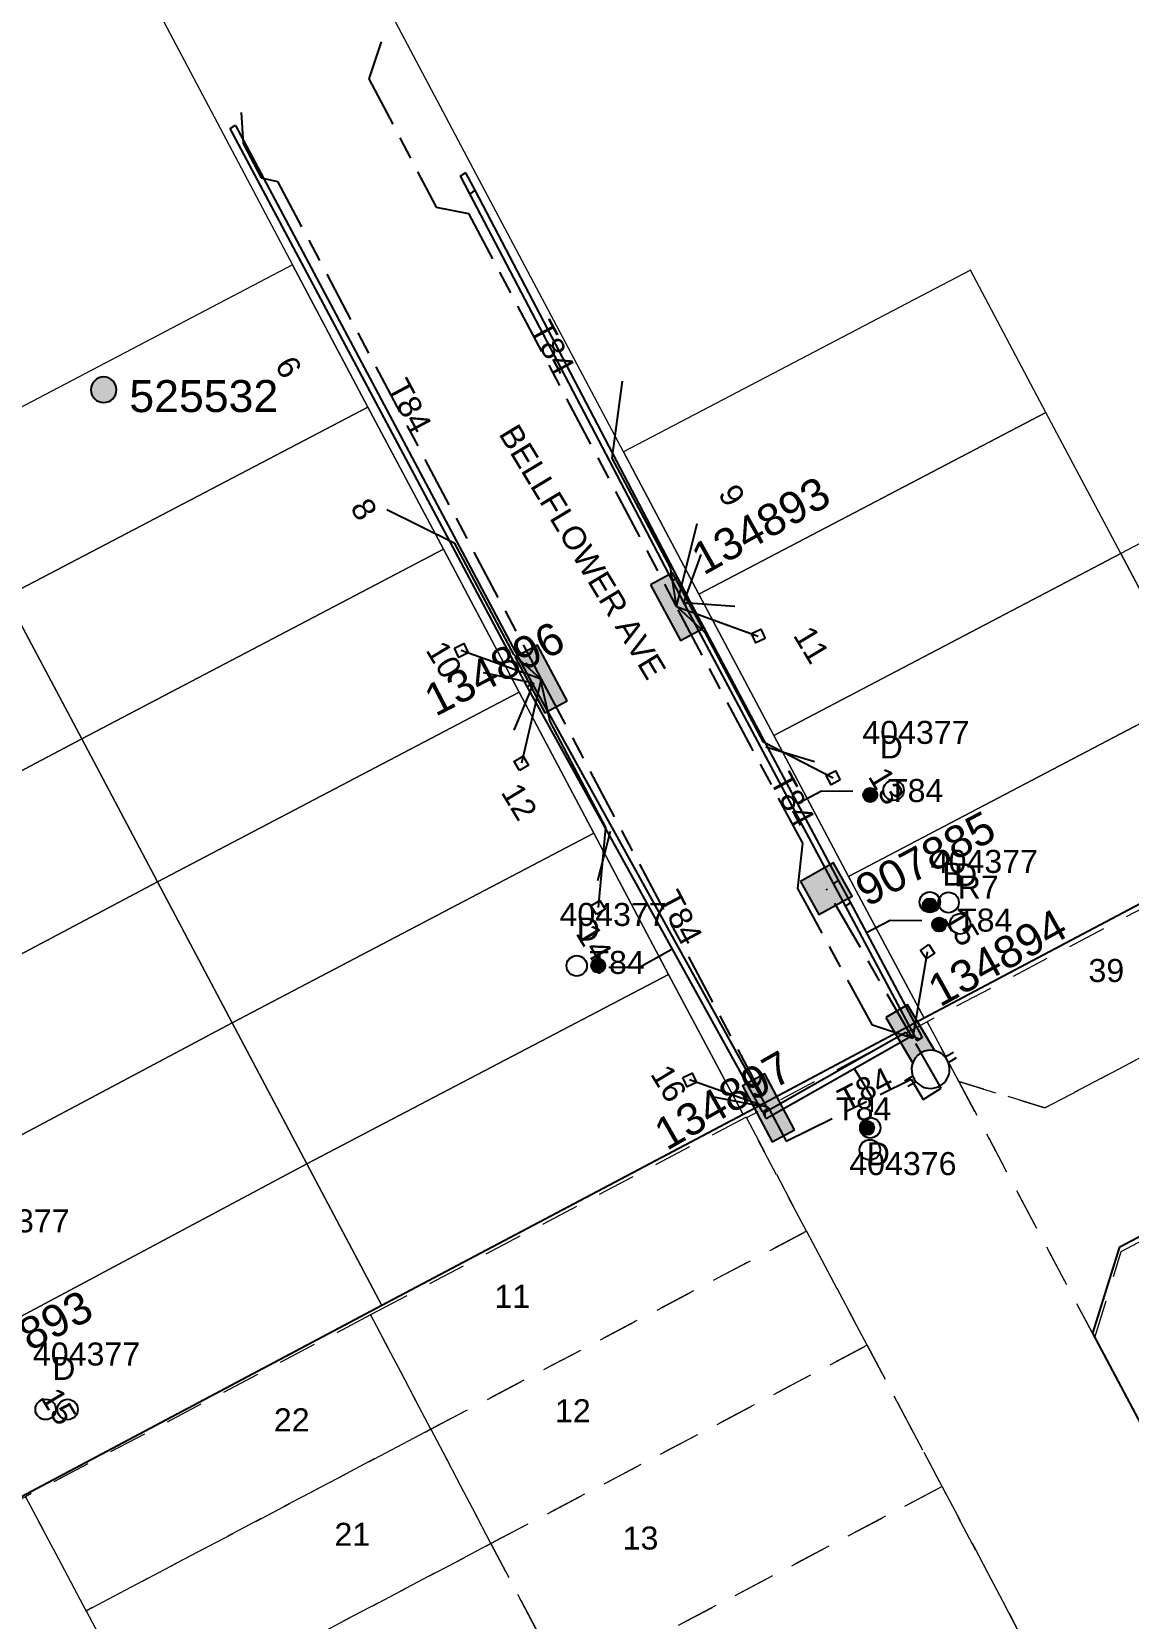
# Model space of a CAD drawing. Header units: metres. Extents: x 303173 to 305738, y 6269065 to 6269981.
# Drawn here: x 303485.2 to 303571.1, y 6269751.9 to 6269876 of the extents above; entities that cross this region are included whole.
import ezdxf
from ezdxf.enums import TextEntityAlignment as Align

# ---------------------------------------------------------------- set-up
doc = ezdxf.new("R2010")
doc.units = ezdxf.units.M
doc.linetypes.add('Cable Exist UG', pattern=[8.2, 4, -1.2, 1.8, -1.2])
doc.linetypes.add('Dash', pattern=[5, 3, -2])
for name, color, linetype, lineweight, transparency in [('Cadastre Developer_SP_EXT', 7, 'Continuous', 5, 0.7), ('Cadastre Land Parcels_SP_EXT', 7, 'Continuous', 5, 0.7), ('Cadastre Roads_SP_EXT', 7, 'Continuous', 5, 0.7)]:
    doc.layers.add(name, color=color, linetype=linetype, lineweight=lineweight, transparency=transparency)
for name, color, linetype in [('Duct_SP_EXT', 7, 'Continuous'), ('Equip_LV_EXT', 7, 'Continuous'), ('Mains_LV_EXT', 7, 'Continuous'), ('Mains_LV_SL_EXT', 7, 'Continuous'), ('Services_SP_EXT', 7, 'Continuous'), ('SupportsOH_SP_TR_HV_LV_SL_EXT', 7, 'Continuous'), ('SupportsUG_SP_LV_EXT', 7, 'Continuous'), ('SupportsUG_SP_LV_SL_EXT', 7, 'Continuous'), ('Trench_SP_EXT', 7, 'Continuous')]:
    doc.layers.add(name, color=color, linetype=linetype)
doc.layers.add('Features_HIDE', color=7, linetype='Continuous', plot=False)
doc.styles.add('COLUMN_LABEL', font='arial.ttf')
doc.styles.add('iecARIAL', font='arial.ttf', dxfattribs={"height": 2})
doc.styles.add('POLE_LABEL', font='arial.ttf')
doc.styles.get("Standard").update_dxf_attribs({"font": 'arial.ttf'})

# ---------------------------------------------------------------- blocks, each defined once
blk = doc.blocks.new('COLUMN_EXT')
blk.add_hatch(color=256).paths.add_polyline_path([(-1.49, 1.48), (-1.49, -1.49), (1.48, -1.49), (1.48, 1.48)])
blk.add_lwpolyline([(-1.49, -1.49), (1.48, -1.49), (1.48, 1.48), (-1.49, 1.48)], close=True)
for tag, height, style, flags, p in [('ASSET_NUM', 2.5, 'COLUMN_LABEL', 8, (2, 2)), ('STRUCTURE_PLANT_NUMBER', 0.2, 'POLE_LABEL', 9, (1.81, 0.03)), ('STREET_CODE', 0.2, 'COLUMN_LABEL', 9, (1.81, -0.2))]:
    blk.add_attdef(tag, text='', height=height, dxfattribs=dict(style=style, flags=flags)).set_placement(p, align=Align.MIDDLE_LEFT)
at = {"flags": 9}
for tag, p in [('COLUMN_TYPE', (1.81, -0.4)), ('OWNED_BY', (1.81, -0.6)), ('STATE', (1.81, -0.8)), ('USAGE', (1.81, -1)), ('LEGEND', (1.81, -1.2)), ('STREETNAME', (1.81, -1.6)), ('SUBURB', (1.81, -1.8)), ('LOCATION', (1.81, -1.4)), ('NOTES', (1.81, -2))]:
    blk.add_attdef(tag, text='', height=0.2, dxfattribs=at).set_placement(p, align=Align.MIDDLE_LEFT)
at = {"flags": 1}
blk.add_attdef('Z', (1.81, -2.35), '', height=0.2, dxfattribs=at)
blk = doc.blocks.new('PILLAR_EXT')
blk.add_hatch(color=256).paths.add_polyline_path([(-2.475, 0.99), (-2.475, -0.99), (2.475, -0.99), (2.475, 0.99)])
blk.add_lwpolyline([(-2.475, -0.99), (2.475, -0.99), (2.475, 0.99), (-2.475, 0.99)], close=True)
at = {"style": 'iecARIAL', "flags": 8}
blk.add_attdef('ASSET_NUM', (1.5, 3.5), '', height=2.5, dxfattribs=at)
for tag, p, flags in [('OWNED_BY', (0, -0.2), 9), ('STATE', (0, -0.4), 9), ('SUPPORT_TYPE', (0, -0.6), 9), ('USAGE', (0, -0.8), 9), ('LEGEND', (0, -1), 9), ('LOCATION', (0, -1.2), 9), ('NOTES', (0, -1.4), 9), ('STREETNAME', (0, -1.8), 9), ('SUBURB', (0, -2), 1), ('PARENT', (0, -1.6), 9)]:
    blk.add_attdef(tag, p, '', height=0.2, dxfattribs=dict(flags=flags))
blk = doc.blocks.new('DUCT_EXT')
blk.add_circle((0, 0.8), 0.8)
at = {"flags": 1}
blk.add_attdef('Z', (0, 0), '', height=0.2, dxfattribs=at)
at = {"flags": 9}
for tag, p in [('DUCT_CODE', (0, 0)), ('XSECT_TYPE', (0, -0.2)), ('STATE', (0, -0.6)), ('FB_REFERENCE', (0, -0.4)), ('NOTES', (0, -0.8))]:
    blk.add_attdef(tag, text='', height=0.2, dxfattribs=at).set_placement(p, align=Align.MIDDLE_LEFT)
blk = doc.blocks.new('CCP_EXT')
at = {"flags": 9}
for tag, p in [('STATE', (0, -1.8)), ('LEGEND', (0, -1.4)), ('LIFE_SUPPORT', (0, -1.6)), ('NOTES', (0, -2))]:
    blk.add_attdef(tag, text='', height=0.2, dxfattribs=at).set_placement(p, align=Align.MIDDLE_LEFT)
blk.add_wipeout([(0, 0.57), (0.57, 0), (0, -0.57), (-0.57, 0)])
blk.add_lwpolyline([(-0.57, 0), (0, 0.57), (0.57, 0), (0, -0.57), (-0.57, 0)])
at = {"flags": 1}
blk.add_attdef('Z', (0, 0), '', height=0.2, dxfattribs=at)
at = {"flags": 9}
for tag, p in [('CCP_TYPE', (0, 0)), ('CONSTRUCTED_VOLTAGE', (0, -0.2)), ('OPERATING_VOLTAGE', (0, -0.6)), ('ORIENTATION', (0, -0.8)), ('OWNED_BY', (0, -1)), ('NO_PHASES', (0, -0.4)), ('USAGE', (0, -1.2))]:
    blk.add_attdef(tag, text='', height=0.2, dxfattribs=at).set_placement(p, align=Align.MIDDLE_LEFT)
blk = doc.blocks.new('LV_UG_LINKS_OPEN_EXT')
for p, q in [((-0.25, 1.47), (-0.25, 2.22)), ((0.25, 1.47), (0.25, 2.22)), ((-0.25, -1.47), (-0.25, -2.22)), ((0.25, -1.47), (0.25, -2.22))]:
    blk.add_line(p, q)
at = {"flags": 9}
for tag, p in [('ACTUAL_STATUS', (0, 0)), ('CONSTRUCTED_VOLTAGE', (0, -0.2)), ('OPERATING_VOLTAGE', (0, -0.6)), ('ORIENTATION', (0, -0.8)), ('STATE', (0, -1)), ('SWITCH_TYPE', (0, -1.2)), ('NO_PHASES', (0, -0.4)), ('USAGE', (0, -1.4)), ('NOTES', (0, -1.6))]:
    blk.add_attdef(tag, text='', height=0.2, dxfattribs=at).set_placement(p, align=Align.MIDDLE_LEFT)
at = {"flags": 1}
blk.add_attdef('Z', (0, 0), '', height=0.2, dxfattribs=at)
blk.add_wipeout([(-0.25, 1.47), (-0.43, 1.43), (-0.61, 1.36), (-0.77, 1.28), (-0.93, 1.17), (-1.07, 1.05), (-1.19, 0.9), (-1.29, 0.75), (-1.38, 0.58), (-1.44, 0.4), (-1.48, 0.22), (-1.49, 0.03), (-1.49, -0.16), (-1.45, -0.34), (-1.4, -0.52), (-1.32, -0.69), (-1.23, -0.85), (-1.11, -1), (-0.98, -1.13), (-0.83, -1.24), (-0.66, -1.34), (-0.49, -1.41), (-0.31, -1.46), (-0.13, -1.49), (0.06, -1.49), (0.25, -1.47), (0.43, -1.43), (0.61, -1.36), (0.77, -1.28), (0.93, -1.17), (1.07, -1.05), (1.19, -0.9), (1.29, -0.75), (1.38, -0.58), (1.44, -0.4), (1.48, -0.22), (1.49, -0.03), (1.49, 0.16), (1.45, 0.34), (1.4, 0.52), (1.32, 0.69), (1.23, 0.85), (1.11, 1), (0.98, 1.13), (0.83, 1.24), (0.66, 1.34), (0.49, 1.41), (0.31, 1.46), (0.13, 1.49), (-0.06, 1.49)])
blk.add_lwpolyline([(0, -1.49, 1), (0, 1.49, 1)], format="xyb", close=True)
blk = doc.blocks.new('CABLE_LARGE_EXT')
h = blk.add_hatch(color=256)
edge = h.paths.add_edge_path()
edge.add_arc((0, 0.55), 0.55, 0, 360)
blk.add_circle((0, 0.55), 0.55)
at = {"flags": 1}
blk.add_attdef('Z', (0, 0), '', height=0.2, dxfattribs=at)
at = {"flags": 9}
for tag, p in [('COND_CODE', (0, 0)), ('STATE', (0, -0.4)), ('XSECT_SIZE', (0, -0.6)), ('FB_REFERENCE', (0, -0.2)), ('NOTES', (0, -0.8))]:
    blk.add_attdef(tag, text='', height=0.2, dxfattribs=at).set_placement(p, align=Align.MIDDLE_LEFT)
blk = doc.blocks.new('POLE_EXT')
blk.add_hatch(color=256).paths.add_polyline_path([(-1, 0, 1), (1, 0, 1)])
blk.add_lwpolyline([(-1, 0, 1), (1, 0, 1)], format="xyb", close=True)
for tag, height, flags, p in [('pNumber', 2.5, 8, (-17.84, 2.07)), ('OWNED_BY', 0.2, 9, (1.35, -0.4)), ('SPECIAL_USE', 0.2, 9, (1.35, -0.8)), ('STATE', 0.2, 9, (1.35, -1)), ('PARENT', 0.2, 9, (1.35, -0.6)), ('USAGE', 0.2, 9, (1.35, -1.2)), ('cLV', 0.2, 9, (1.35, -1.4)), ('hDepth', 0.2, 9, (1.35, -1.6)), ('hDia', 0.2, 9, (1.35, -1.8)), ('cHV', 0.2, 9, (1.35, -2)), ('LBRACKET', 0.2, 9, (1.35, -2.2)), ('LExisting', 0.2, 9, (1.35, -2.4)), ('cLinedev', 0.2, 9, (1.35, -3.4)), ('pExisting', 0.2, 9, (1.35, -3.8)), ('LANTNUMBER', 0.2, 9, (1.35, -2.6)), ('LOther', 0.2, 9, (1.35, -2.8)), ('LRemove', 0.2, 9, (1.35, -3)), ('LEGEND', 0.2, 9, (1.35, -3.2)), ('LOCATION', 0.2, 9, (1.35, -3.6)), ('pFooting', 0.2, 9, (1.35, -4.4)), ('pNew', 0.2, 9, (1.35, -4.6)), ('pRelocate', 0.2, 9, (1.35, -5)), ('PFNUMBER', 0.2, 9, (1.35, -4)), ('NEWPFNUMBER', 0.2, 9, (1.35, -4.2)), ('pRemove', 0.2, 9, (1.35, -5.2)), ('pReplace', 0.2, 9, (1.35, -5.4)), ('pStay', 0.2, 9, (1.35, -5.6)), ('pType', 0.2, 9, (1.35, -5.8)), ('cspan', 0.2, 9, (1.35, -6)), ('STREETNAME', 0.2, 9, (1.35, -6.2)), ('SUBURB', 0.2, 9, (1.35, -6.4)), ('OPERATED_BY', 0.2, 9, (1.36, -7.01)), ('NOTES', 0.2, 9, (1.35, -6.6)), ('MAINTAINED_BY', 0.2, 9, (1.36, -6.81))]:
    blk.add_attdef(tag, text='', height=height, dxfattribs=dict(flags=flags)).set_placement(p, align=Align.MIDDLE_LEFT)
at = {"style": 'POLE_LABEL'}
for tag, height, flags, p in [('ASSET_NUM', 2.5, 8, (2, 2)), ('STRUCTURE_PLANT_NUMBER', 0.2, 9, (1.35, 0.03)), ('STREET_CODE', 0.2, 9, (1.35, -0.2))]:
    blk.add_attdef(tag, text='', height=height, dxfattribs=dict(at, flags=flags)).set_placement(p, align=Align.MIDDLE_LEFT)
at = {"flags": 1}
blk.add_attdef('Z', (1.35, -7.33), '', height=0.2, dxfattribs=at)

msp = doc.modelspace()

# ---------------------------------------------------------------- linework, layer by layer
at = {"layer": 'Cadastre Developer_SP_EXT', "linetype": 'Dash'}
for points in [[(303568.36, 6269773.88), (303570.44, 6269780.62), (303615.73, 6269804.47), (303622.5, 6269802.39), (303611.84, 6269822.46), (303609.76, 6269815.7), (303587.09, 6269803.76), (303564.46, 6269791.84), (303557.72, 6269793.92), (303568.36, 6269773.88)], [(303545.82, 6269782.2), (303541.09, 6269791.12), (303512.86, 6269776.26), (303511.72, 6269775.66), (303516.43, 6269766.72), (303545.82, 6269782.2)], [(303550.56, 6269773.28), (303545.82, 6269782.2), (303516.43, 6269766.72), (303521.13, 6269757.78), (303550.56, 6269773.28)], [(303516.43, 6269766.72), (303511.72, 6269775.66), (303484.72, 6269761.44), (303489.46, 6269752.52), (303516.43, 6269766.72)], [(303556.42, 6269762.24), (303550.56, 6269773.28), (303521.13, 6269757.78), (303526.96, 6269746.73), (303556.42, 6269762.24)], [(303521.13, 6269757.78), (303516.43, 6269766.72), (303489.46, 6269752.52), (303494.2, 6269743.6), (303521.13, 6269757.78)], [(303494.2, 6269743.6), (303489.46, 6269752.52), (303484.72, 6269761.44), (303470.57, 6269753.99), (303475.43, 6269744.83), (303480.26, 6269735.73), (303486.12, 6269724.69), (303487.76, 6269721.6), (303500.2, 6269698.17), (303498.12, 6269691.42), (303521.13, 6269703.53), (303514.36, 6269705.62), (303511.78, 6269710.48), (303505.92, 6269721.52), (303500.06, 6269732.56), (303494.2, 6269743.6)], [(303526.96, 6269746.73), (303521.13, 6269757.78), (303494.2, 6269743.6), (303500.06, 6269732.56), (303526.96, 6269746.73)]]:
    msp.add_lwpolyline(points, close=True, dxfattribs=at)
for points in [[(303631.25, 6269785.9), (303577.09, 6269757.39), (303577.09, 6269757.39, 0.00098), (303576.37, 6269758.78), (303576.37, 6269758.78, 0.001085), (303575.56, 6269760.31), (303575.56, 6269760.31), (303568.36, 6269773.88), (303570.44, 6269780.62), (303615.73, 6269804.47), (303622.5, 6269802.39)], [(303562.28, 6269751.2, 0.001201), (303561.41, 6269752.83), (303561.41, 6269752.83), (303556.42, 6269762.24), (303526.96, 6269746.73), (303532.78, 6269735.66)]]:
    msp.add_lwpolyline(points, format="xyb", close=True, dxfattribs=at)
msp.add_lwpolyline([(303571.96, 6269767.09), (303568.36, 6269773.88), (303557.72, 6269793.92), (303555.25, 6269798.58), (303541.11, 6269791.07), (303545.82, 6269782.2), (303548.19, 6269777.74), (303550.56, 6269773.28), (303553.49, 6269767.76), (303556.43, 6269762.22), (303558.92, 6269757.53), (303562.25, 6269751.18), (303564.32, 6269747.24), (303566.5, 6269742.9), (303567.91, 6269740.03), (303569.1, 6269737.55), (303570.27, 6269735.05), (303580.65, 6269711.16)], dxfattribs=at)
at = {"layer": 'Cadastre Land Parcels_SP_EXT', "linetype": 'Continuous'}
for points in [[(303511.51, 6269846.65), (303505.61, 6269857.78), (303477.32, 6269842.95), (303483.22, 6269831.83), (303511.51, 6269846.65)], [(303564.54, 6269846.23), (303558.64, 6269857.36), (303531.5, 6269843.14), (303537.4, 6269832.01), (303564.54, 6269846.23)], [(303603.59, 6269838.54), (303597.72, 6269849.56), (303570.39, 6269835.2), (303576.25, 6269824.16), (303603.59, 6269838.54)], [(303517.41, 6269835.53), (303511.51, 6269846.65), (303483.22, 6269831.83), (303489.12, 6269820.7), (303517.41, 6269835.53)], [(303570.39, 6269835.2), (303564.54, 6269846.23), (303537.4, 6269832.01), (303543.25, 6269820.97), (303570.39, 6269835.2)], [(303523.33, 6269824.36), (303517.41, 6269835.53), (303489.12, 6269820.7), (303495.04, 6269809.53), (303523.33, 6269824.36)], [(303576.25, 6269824.16), (303570.39, 6269835.2), (303543.25, 6269820.97), (303549.11, 6269809.94), (303576.25, 6269824.16)], [(303489.12, 6269820.7), (303483.22, 6269831.83), (303455.01, 6269816.95), (303460.91, 6269805.79), (303489.12, 6269820.7)], [(303529.18, 6269813.32), (303523.33, 6269824.36), (303495.04, 6269809.53), (303500.89, 6269798.49), (303529.18, 6269813.32)], [(303582.1, 6269813.2), (303576.25, 6269824.16), (303549.11, 6269809.94), (303555.01, 6269798.85), (303582.1, 6269813.2)], [(303495.04, 6269809.53), (303489.12, 6269820.7), (303460.91, 6269805.79), (303466.83, 6269794.58), (303495.04, 6269809.53)], [(303535.03, 6269802.28), (303529.18, 6269813.32), (303500.89, 6269798.49), (303506.74, 6269787.46), (303535.03, 6269802.28)], [(303500.89, 6269798.49), (303495.04, 6269809.53), (303466.83, 6269794.58), (303472.68, 6269783.51), (303500.89, 6269798.49)], [(303631.35, 6269786.49), (303622.58, 6269802.94), (303615.84, 6269805.03), (303570.33, 6269780.98), (303568.22, 6269774.23), (303575.57, 6269760.39), (303576.26, 6269759.07), (303576.96, 6269757.75), (303631.35, 6269786.49)], [(303540.85, 6269791.34), (303535.03, 6269802.28), (303506.74, 6269787.46), (303512.6, 6269776.38), (303540.85, 6269791.34)], [(303506.74, 6269787.46), (303500.89, 6269798.49), (303472.68, 6269783.51), (303478.52, 6269772.43), (303506.74, 6269787.46)], [(303512.6, 6269776.38), (303506.74, 6269787.46), (303478.52, 6269772.43), (303484.35, 6269761.41), (303512.6, 6269776.38)]]:
    msp.add_lwpolyline(points, close=True, dxfattribs=at)
at = {"layer": 'Duct_SP_EXT'}
for p, q in [((303500.71, 6269868.44), (303500.93, 6269868.55)), ((303501.14, 6269868.67), (303500.93, 6269868.55)), ((303518.73, 6269864.73), (303518.94, 6269864.84)), ((303518.73, 6269864.73), (303519.46, 6269863.33)), ((303519.15, 6269864.96), (303518.94, 6269864.84)), ((303519.15, 6269864.96), (303519.89, 6269863.55)), ((303519.46, 6269863.33), (303519.68, 6269863.44)), ((303519.46, 6269863.33), (303535.3, 6269833.07)), ((303519.89, 6269863.55), (303519.68, 6269863.44)), ((303519.89, 6269863.55), (303535.72, 6269833.29)), ((303535.3, 6269833.07), (303535.51, 6269833.18)), ((303535.3, 6269833.07), (303536.26, 6269831.22)), ((303535.72, 6269833.29), (303535.51, 6269833.18)), ((303535.72, 6269833.29), (303536.69, 6269831.44)), ((303536.26, 6269831.22), (303536.48, 6269831.33)), ((303536.26, 6269831.22), (303536.48, 6269831.33)), ((303536.69, 6269831.44), (303536.48, 6269831.33)), ((303536.69, 6269831.44), (303536.48, 6269831.33)), ((303523.93, 6269824.79), (303524.14, 6269824.9)), ((303523.93, 6269824.79), (303524.14, 6269824.9)), ((303524.35, 6269825.02), (303524.14, 6269824.9)), ((303524.35, 6269825.02), (303524.14, 6269824.9)), ((303547.9, 6269809.39), (303548.11, 6269809.5)), ((303547.9, 6269809.39), (303548.11, 6269809.5)), ((303547.9, 6269809.39), (303548.83, 6269807.64)), ((303548.32, 6269809.61), (303548.11, 6269809.5)), ((303548.32, 6269809.61), (303548.11, 6269809.5)), ((303548.32, 6269809.61), (303549.25, 6269807.87)), ((303548.83, 6269807.64), (303549.04, 6269807.75)), ((303549.25, 6269807.87), (303549.04, 6269807.75)), ((303542.34, 6269791.53), (303542.55, 6269791.64)), ((303542.43, 6269791.44), (303542.55, 6269791.23)), ((303542.76, 6269791.76), (303542.55, 6269791.64)), ((303542.67, 6269791.02), (303542.55, 6269791.23))]:
    msp.add_line(p, q, dxfattribs=at)
for points in [[(303549.44, 6269816.59), (303546.99, 6269816.61), (303545.21, 6269815.67)], [(303554.83, 6269806.47), (303552.35, 6269806.51), (303550.51, 6269805.53)], [(303530.36, 6269802.84), (303532.76, 6269802.85), (303535.24, 6269804.22)], [(303550.94, 6269791.54), (303550.94, 6269792.63), (303549.57, 6269794.89)]]:
    msp.add_lwpolyline(points, dxfattribs=at)
at = {"layer": 'Features_HIDE', "linetype": 'Continuous'}
msp.add_lwpolyline([(303609.39, 6269827.66), (303582.1, 6269813.2), (303555.01, 6269798.85), (303540.85, 6269791.34), (303512.6, 6269776.38), (303484.35, 6269761.41), (303470.18, 6269753.9), (303430.83, 6269733.05), (303449.52, 6269698.43), (303482.33, 6269635.59), (303661.49, 6269729.99), (303631.35, 6269786.49), (303576.96, 6269757.75), (303576.26, 6269759.07), (303575.57, 6269760.39), (303568.22, 6269774.23), (303570.33, 6269780.98), (303615.84, 6269805.03), (303622.58, 6269802.94), (303609.39, 6269827.66)], close=True, dxfattribs=at)
at = {"layer": 'Mains_LV_EXT', "linetype": 'Cable Exist UG'}
msp.add_lwpolyline([(303512.54, 6269875.21), (303511.59, 6269872.31), (303511.59, 6269872.31), (303516.3, 6269863.32), (303516.85, 6269862.29), (303519.38, 6269861.78), (303519.38, 6269861.78), (303535.63, 6269831.06)], dxfattribs=at)
at = {"layer": 'Services_SP_EXT'}
for points in [[(303535.65, 6269831.07), (303535.17, 6269834.09), (303535.17, 6269834.09), (303530.6, 6269842.64), (303531.41, 6269848.67)], [(303535.65, 6269831.04), (303537.27, 6269837.54)]]:
    msp.add_lwpolyline(points, dxfattribs=at)
at = {"layer": 'Trench_SP_EXT', "linetype": 'Cable Exist UG'}
for points in [[(303536.22, 6269831.36), (303537.8, 6269835.72)], [(303536.22, 6269831.36), (303541.2, 6269831)], [(303524.47, 6269825.06), (303520.11, 6269825.97)], [(303524.47, 6269825.06), (303522.64, 6269820.68)], [(303530.45, 6269813.47), (303529.43, 6269809.41)], [(303554.65, 6269797.23), (303553.7, 6269797.55)], [(303542.55, 6269791.64), (303542.55, 6269791.23)]]:
    msp.add_lwpolyline(points, dxfattribs=at)

# ---------------------------------------------------------------- block references
at = {"layer": 'Duct_SP_EXT'}
for name, p in [('DUCT_EXT', (303552.63, 6269815.88)), ('CABLE_LARGE_EXT', (303550.8, 6269815.76)), ('DUCT_EXT', (303555.46, 6269807.13)), ('DUCT_EXT', (303556.93, 6269807.11)), ('CABLE_LARGE_EXT', (303555.46, 6269807.13)), ('CABLE_LARGE_EXT', (303556.19, 6269805.63)), ('DUCT_EXT', (303557.83, 6269805.44)), ('DUCT_EXT', (303527.84, 6269802.15)), ('CABLE_LARGE_EXT', (303529.52, 6269802.42))]:
    msp.add_blockref(name, p, dxfattribs=at)
for name, p, rotation in [('CABLE_LARGE_EXT', (303550, 6269790.29), 269.0215737069965), ('DUCT_EXT', (303550, 6269790.29), 269.9999999999998), ('DUCT_EXT', (303549.97, 6269788.56), 269.9999999999998), ('DUCT_EXT', (303486.31, 6269767.47), 0.9877604490832548), ('DUCT_EXT', (303488.03, 6269767.46), 0.9877604490832548)]:
    msp.add_blockref(name, p, dxfattribs=dict(at, rotation=rotation))
at = {"layer": 'SupportsOH_SP_TR_HV_LV_SL_EXT'}
ref = msp.add_blockref('POLE_EXT', (303490.84, 6269848), dxfattribs=at)
ref.add_attrib('ASSET_NUM', '525532', dxfattribs={"layer": '0', "height": 2.5, "rotation": 0.0741, "style": 'POLE_LABEL'}).set_placement((303492.84, 6269848.75), align=Align.TOP_LEFT)
at = {"layer": 'SupportsUG_SP_LV_EXT'}
ref = msp.add_blockref('PILLAR_EXT', (303535.65, 6269831.04), dxfattribs=dict(at, rotation=298.4896090298395))
ref.add_attrib('ASSET_NUM', '134893', dxfattribs={"layer": '0', "height": 2.5, "rotation": 29.331, "style": 'iecARIAL'}).set_placement((303537.15, 6269834.54), align=Align.MIDDLE_LEFT)
ref = msp.add_blockref('PILLAR_EXT', (303525.06, 6269825.38), dxfattribs=dict(at, rotation=118.0862322443944))
ref.add_attrib('ASSET_NUM', '134896', dxfattribs={"layer": '0', "height": 2.5, "rotation": 27.3986, "style": 'iecARIAL'}).set_placement((303526.56, 6269828.88), align=Align.MIDDLE_RIGHT)
ref = msp.add_blockref('PILLAR_EXT', (303554.14, 6269797.28), dxfattribs=dict(at, rotation=300.6973990424958))
ref.add_attrib('ASSET_NUM', '134894', dxfattribs={"layer": '0', "height": 2.5, "rotation": 29.012, "style": 'iecARIAL'}).set_placement((303555.64, 6269800.78), align=Align.MIDDLE_LEFT)
ref = msp.add_blockref('PILLAR_EXT', (303542.85, 6269791.85), dxfattribs=dict(at, rotation=118.0490178511888))
ref.add_attrib('ASSET_NUM', '134897', dxfattribs={"layer": '0', "height": 2.5, "rotation": 29.9102, "style": 'iecARIAL'}).set_placement((303544.35, 6269795.35), align=Align.MIDDLE_RIGHT)
at = {"layer": 'SupportsUG_SP_LV_SL_EXT'}
ref = msp.add_blockref('COLUMN_EXT', (303547.37, 6269808.98), dxfattribs=dict(at, rotation=299.2116864499457))
ref.add_attrib('ASSET_NUM', '907885', dxfattribs={"layer": '0', "height": 2.5, "rotation": 27.8332, "style": 'COLUMN_LABEL'}).set_placement((303549.37, 6269809.73), align=Align.TOP_LEFT)
ref = msp.add_blockref('COLUMN_EXT', (303476.75, 6269771.54), dxfattribs=dict(at, rotation=296.602014050638))
ref.add_attrib('ASSET_NUM', '907893', dxfattribs={"layer": '0', "height": 2.5, "rotation": 27.6605, "style": 'COLUMN_LABEL'}).set_placement((303478.75, 6269772.29), align=Align.TOP_LEFT)

# ---------------------------------------------------------------- texts
at = {"layer": 'Cadastre Developer_SP_EXT'}
for s, p in [('39', (303567.87, 6269801.69)), ('11', (303521.4, 6269776.21)), ('12', (303526.14, 6269767.26)), ('22', (303504.15, 6269766.55)), ('21', (303508.89, 6269757.6)), ('13', (303531.43, 6269757.31))]:
    msp.add_text(s, height=1.8, dxfattribs=at).set_placement(p)
at = {"layer": 'Cadastre Land Parcels_SP_EXT'}
for s, rotation, p in [('6', 301.0984, (303504.17, 6269849.91)), ('9', 301.0962, (303538.85, 6269839.88)), ('8', 301.0925, (303510.07, 6269838.79)), ('11', 301.0935, (303544.72, 6269828.8)), ('10', 301.0897, (303515.98, 6269827.64)), ('13', 301.0935, (303550.58, 6269817.76)), ('12', 301.0898, (303521.86, 6269816.53)), ('15', 301.2128, (303556.45, 6269806.71)), ('14', 301.0935, (303527.71, 6269805.5)), ('16', 301.1559, (303533.55, 6269794.5)), ('15', 301.0307, (303485.82, 6269769.25))]:
    msp.add_text(s, height=1.8, rotation=rotation, dxfattribs=at).set_placement(p)
at = {"layer": 'Cadastre Roads_SP_EXT'}
msp.add_text('BELLFLOWER AVE', height=1.8, rotation=301.0925, dxfattribs=at).set_placement((303521.69, 6269844.56))
at = {"layer": 'Duct_SP_EXT'}
for s, p in [('404377', (303550.18, 6269820.31)), ('D', (303551.53, 6269819.17)), ('T84', (303552.19, 6269815.76)), ('404377', (303555.53, 6269810.22)), ('B', (303556.44, 6269809.23)), ('D', (303557.35, 6269809.17)), ('R7', (303557.64, 6269808.21)), ('404377', (303526.49, 6269806.07)), ('T84', (303557.59, 6269805.63)), ('D', (303527.83, 6269804.93)), ('T84', (303528.83, 6269802.32)), ('D', (303550.52, 6269787.36)), ('404376', (303549.16, 6269786.59)), ('404377', (303479.78, 6269782.11)), ('404377', (303485.3, 6269771.7)), ('D', (303486.81, 6269770.57))]:
    msp.add_text(s, height=1.8, dxfattribs=at).set_placement(p)
at = {"layer": 'Features_HIDE'}
for rotation, p in [(298.075, (303524.14, 6269852.79)), (298.0751, (303512.95, 6269848.23)), (298.0753, (303542.9, 6269817.46)), (297.884, (303534.15, 6269808.24))]:
    msp.add_text('T84', height=1.8, rotation=rotation, dxfattribs=at).set_placement(p)

# ---------------------------------------------------------------- next in the draw order: block references
at = {"layer": 'Services_SP_EXT'}
for p, rotation in [((303542.04, 6269828.74), 160.4896090672573), ((303518.81, 6269827.61), 340.0862324926218), ((303523.51, 6269818.79), 76.08623224089666), ((303547.91, 6269817.66), 163.1135204347223), ((303529.51, 6269807.52), 76.64370933448413), ((303555.28, 6269804.05), 258.6973990033776), ((303536.67, 6269794.03), 340.0490176621692)]:
    msp.add_blockref('CCP_EXT', p, dxfattribs=dict(at, rotation=rotation))

# ---------------------------------------------------------------- next in the draw order: linework, layer by layer
at = {"layer": 'Cadastre Developer_SP_EXT', "linetype": 'Dash'}
msp.add_lwpolyline([(303587.09, 6269803.76), (303582.32, 6269812.83), (303555.25, 6269798.58), (303557.72, 6269793.92), (303564.46, 6269791.84), (303587.09, 6269803.76)], close=True, dxfattribs=at)
at = {"layer": 'Cadastre Roads_SP_EXT', "linetype": 'Continuous'}
msp.add_lwpolyline([(303555.01, 6269798.85), (303549.11, 6269809.94), (303543.25, 6269820.97), (303537.4, 6269832.01), (303531.5, 6269843.14), (303525.61, 6269854.26), (303519.75, 6269865.3), (303513.9, 6269876.34), (303502.55, 6269897.75), (303488.36, 6269890.32), (303499.72, 6269868.91), (303505.61, 6269857.78), (303511.51, 6269846.65), (303517.41, 6269835.53), (303523.33, 6269824.36), (303529.18, 6269813.32), (303535.03, 6269802.28), (303540.85, 6269791.34), (303555.01, 6269798.85)], close=True, dxfattribs=at)
at = {"layer": 'Duct_SP_EXT'}
for p, q in [((303500.71, 6269868.44), (303523.93, 6269824.79)), ((303501.14, 6269868.67), (303524.35, 6269825.02)), ((303536.26, 6269831.22), (303547.9, 6269809.39)), ((303536.69, 6269831.44), (303548.32, 6269809.61)), ((303523.93, 6269824.79), (303542.34, 6269791.53)), ((303524.35, 6269825.02), (303542.76, 6269791.76))]:
    msp.add_line(p, q, dxfattribs=at)
at = {"layer": 'Mains_LV_EXT', "linetype": 'Cable Exist UG'}
for points in [[(303501.58, 6269869.68), (303501.74, 6269867.26), (303503.16, 6269864.58), (303504.44, 6269864.28), (303525.06, 6269825.38)], [(303525.06, 6269825.38), (303542.85, 6269791.85)]]:
    msp.add_lwpolyline(points, dxfattribs=at)
at = {"layer": 'Services_SP_EXT'}
for points in [[(303525.05, 6269825.34), (303522.92, 6269827.3), (303522.92, 6269827.3), (303518.31, 6269835.98), (303512.99, 6269838.61)], [(303535.65, 6269831.07), (303537.87, 6269829.02), (303537.87, 6269829.02), (303542.39, 6269820.49), (303547.91, 6269817.66)], [(303535.65, 6269831.04), (303542.04, 6269828.74)], [(303525.06, 6269825.38), (303518.81, 6269827.61)], [(303525.06, 6269825.38), (303523.51, 6269818.79)], [(303524.99, 6269825.4), (303525.73, 6269822.05), (303525.73, 6269822.05), (303530.09, 6269813.77), (303529.51, 6269807.52)], [(303542.85, 6269791.85), (303536.67, 6269794.03)]]:
    msp.add_lwpolyline(points, dxfattribs=at)
at = {"layer": 'Trench_SP_EXT', "linetype": 'Cable Exist UG'}
for points in [[(303542.62, 6269820.07), (303546.82, 6269818.81)], [(303542.35, 6269791.95), (303537.79, 6269792.84)]]:
    msp.add_lwpolyline(points, dxfattribs=at)

# ---------------------------------------------------------------- next in the draw order: block references
at = {"layer": 'Equip_LV_EXT', "rotation": 300.6973990711735}
msp.add_blockref('LV_UG_LINKS_OPEN_EXT', (303555.52, 6269794.86), dxfattribs=at)

# ---------------------------------------------------------------- next in the draw order: linework, layer by layer
at = {"layer": 'Duct_SP_EXT'}
for p, q in [((303548.83, 6269807.64), (303554.44, 6269797.12)), ((303549.25, 6269807.87), (303554.86, 6269797.34)), ((303542.43, 6269791.44), (303553.58, 6269797.76)), ((303542.67, 6269791.02), (303553.82, 6269797.34)), ((303553.58, 6269797.76), (303553.7, 6269797.55)), ((303553.82, 6269797.34), (303553.7, 6269797.55)), ((303554.86, 6269797.34), (303554.65, 6269797.23)), ((303554.44, 6269797.12), (303554.65, 6269797.23))]:
    msp.add_line(p, q, dxfattribs=at)
at = {"layer": 'Mains_LV_EXT', "linetype": 'Cable Exist UG'}
for points in [[(303554.14, 6269797.28), (303550.98, 6269798.32), (303550.98, 6269798.32), (303545.7, 6269807.97), (303545.14, 6269809.01), (303545.53, 6269812.55), (303545.53, 6269812.55), (303541.51, 6269820.02), (303535.63, 6269831.06)], [(303542.85, 6269791.85), (303544.23, 6269789.24), (303544.23, 6269789.24), (303553.99, 6269794.09), (303554.93, 6269792.51), (303556.35, 6269793.39), (303554.14, 6269797.28)]]:
    msp.add_lwpolyline(points, dxfattribs=at)
at = {"layer": 'Mains_LV_SL_EXT', "linetype": 'Cable Exist UG'}
msp.add_lwpolyline([(303554.14, 6269797.28), (303547.37, 6269808.98)], dxfattribs=at)
at = {"layer": 'Services_SP_EXT'}
msp.add_lwpolyline([(303554.14, 6269797.28), (303555.28, 6269804.05)], dxfattribs=at)

# ---------------------------------------------------------------- next in the draw order: texts
at = {"layer": 'Duct_SP_EXT'}
msp.add_text('T84', height=1.8, dxfattribs=at).set_placement((303548.12, 6269790.87))
at = {"layer": 'Features_HIDE'}
msp.add_text('T84', height=1.8, rotation=27.1867, dxfattribs=at).set_placement((303548.88, 6269791.54))

doc.saveas('drawing.dxf')
